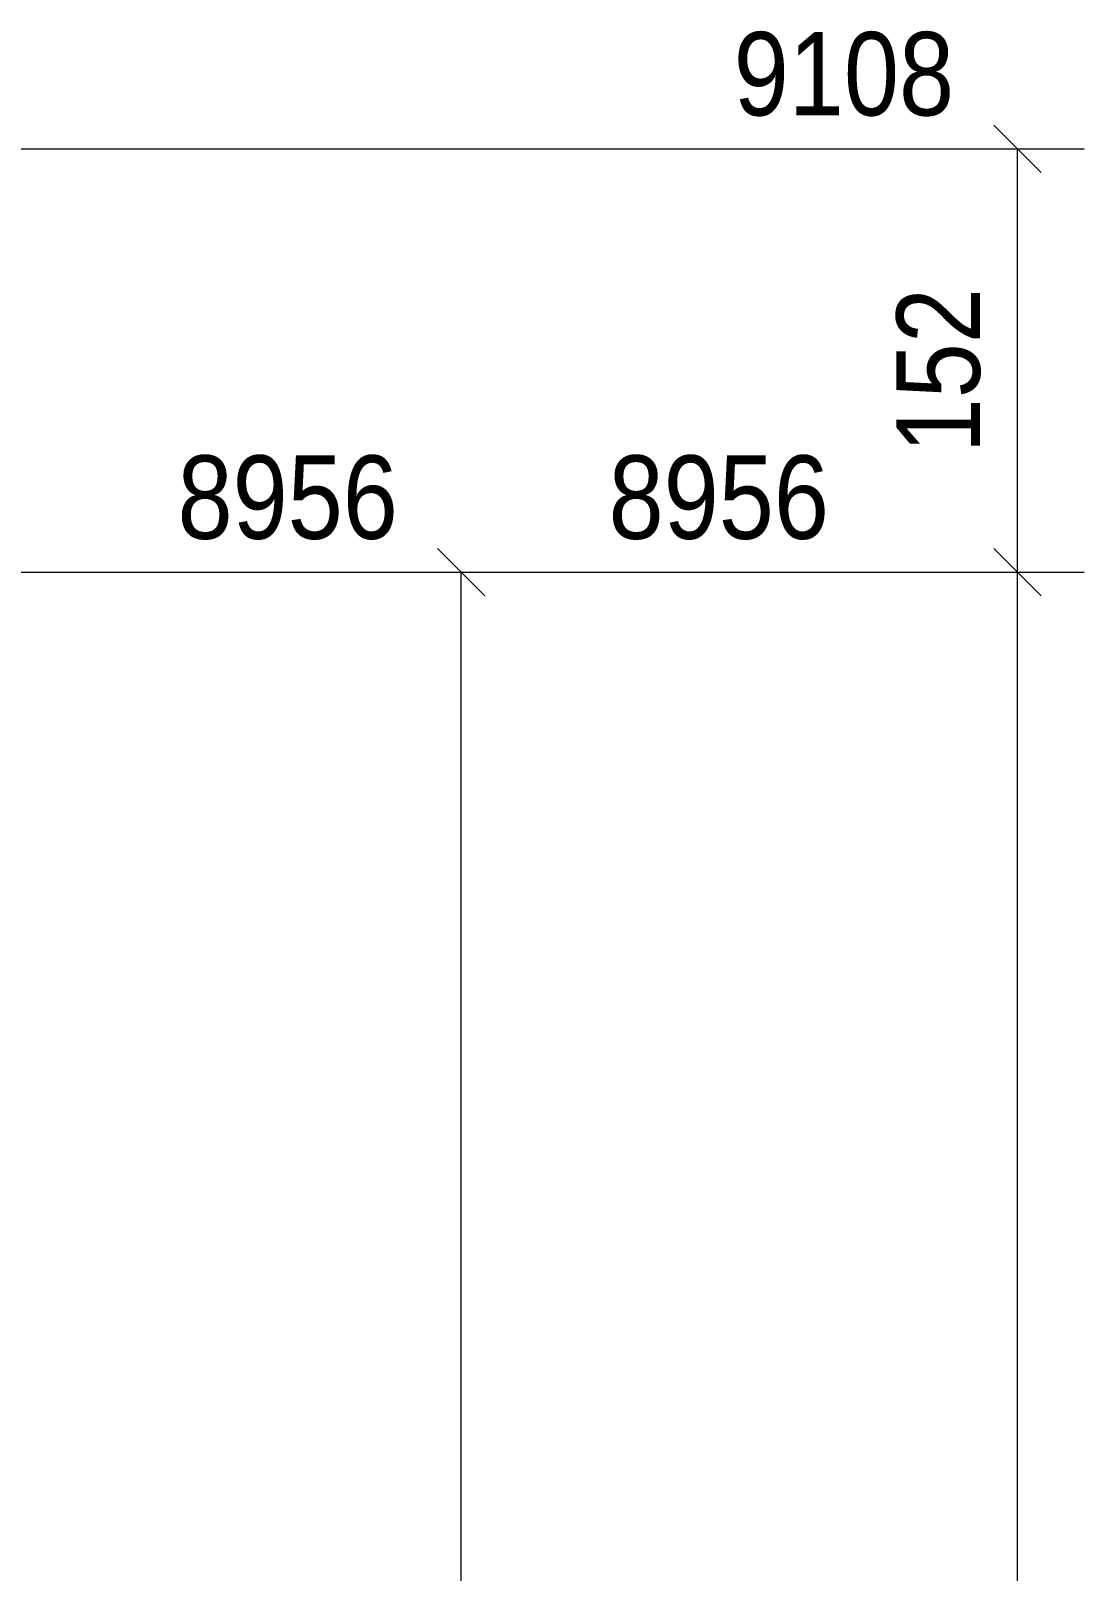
# Model space of a CAD drawing. Header units: millimetres. Extents: x 2 to 579, y 1 to 825.
# Drawn here: x 108.1 to 146, y 574.3 to 629.7 of the extents above; entities that cross this region are included whole.
import ezdxf

# ---------------------------------------------------------------- set-up
doc = ezdxf.new("R2010")
doc.units = ezdxf.units.MM
doc.linetypes.add('XKITLINE00', pattern=[0])
doc.layers.add('Dimensions', color=7, linetype='Continuous', lineweight=0)
doc.styles.add('ARIAL', font='ARIAL.TTF')

# ---------------------------------------------------------------- blocks, each defined once
blk = doc.blocks.new('*A187')
at = {"layer": 'Dimensions', "color": 7, "linetype": 'XKITLINE00', "lineweight": 0}
for p, q in [((142.72, 611.088), (144.417, 609.391)), ((94.569, 610.24), (145.969, 610.24)), ((143.569, 417.396), (143.569, 610.24))]:
    blk.add_line(p, q, dxfattribs=at)
at = {"layer": 'Dimensions', "color": 3}
blk.add_point((143.569, 610.24), dxfattribs=at)
at = {"layer": 'Dimensions', "color": 3, "style": 'ARIAL', "width": 0.85}
blk.add_text('8956', height=3, dxfattribs=at).set_placement((128.868, 611.44))
blk = doc.blocks.new('*A188')
at = {"layer": 'Dimensions', "color": 7, "linetype": 'XKITLINE00', "lineweight": 0}
for p, q in [((142.72, 626.316), (144.417, 624.619)), ((80.569, 625.468), (145.969, 625.468)), ((143.569, 610.24), (143.569, 625.468)), ((142.72, 611.088), (144.417, 609.391)), ((94.569, 610.24), (145.969, 610.24))]:
    blk.add_line(p, q, dxfattribs=at)
at = {"layer": 'Dimensions', "color": 3}
for p in [(143.569, 625.468), (143.569, 610.24)]:
    blk.add_point(p, dxfattribs=at)
at = {"layer": 'Dimensions', "color": 3, "style": 'ARIAL', "width": 0.85}
blk.add_text('9108', height=3, dxfattribs=at).set_placement((133.368, 626.668))
blk.add_text('152', height=3, rotation=90.0002, dxfattribs=at).set_placement((142.219, 614.516))
blk = doc.blocks.new('*A190')
at = {"layer": 'Dimensions', "color": 7, "linetype": 'XKITLINE00', "lineweight": 0}
for p, q in [((122.72, 611.088), (124.417, 609.391)), ((94.569, 610.24), (125.969, 610.24)), ((123.569, 263.56), (123.569, 610.24))]:
    blk.add_line(p, q, dxfattribs=at)
at = {"layer": 'Dimensions', "color": 3}
blk.add_point((123.569, 610.24), dxfattribs=at)
at = {"layer": 'Dimensions', "color": 3, "style": 'ARIAL', "width": 0.85}
blk.add_text('8956', height=3, dxfattribs=at).set_placement((113.368, 611.44))

msp = doc.modelspace()

# ---------------------------------------------------------------- block references
at = {"lineweight": 0}
for name in ['*A188', '*A190', '*A187']:
    msp.add_blockref(name, (0, 0), dxfattribs=at)

doc.saveas('drawing.dxf')
